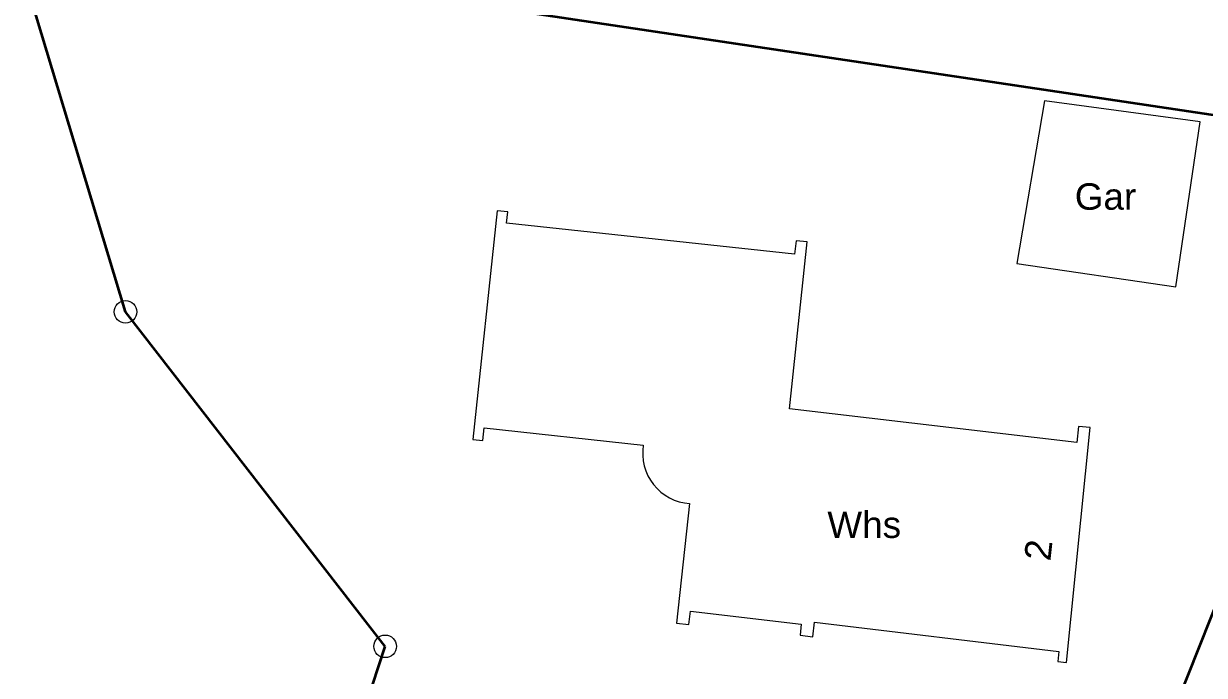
# Model space of a CAD drawing. Header units: metres. Extents: x 2 to 3400072, y 373 to 5275873.
# Drawn here: x 3399955.13 to 3400002.08, y 5275757.18 to 5275783.11 of the extents above; entities that cross this region are included whole.
import ezdxf

# ---------------------------------------------------------------- set-up
doc = ezdxf.new("R2010")
doc.units = ezdxf.units.M
doc.linetypes.add('1600.2028', pattern=[0])
doc.linetypes.add('1600.2505', pattern=[0])
doc.layers.get('0').update_dxf_attribs({"color": 1, "linetype": 'CONTINUOUS'})
for name, color, linetype, lineweight in [('Flurstücke_Grenzpunkte', 255, 'CONTINUOUS', 0), ('Gebäude', 255, 'CONTINUOUS', 0), ('Lagebezeichnungen', 255, 'CONTINUOUS', 0)]:
    doc.layers.add(name, color=color, linetype=linetype, lineweight=lineweight)
doc.styles.add('Gebäudefunktion (nur BW)', font='arial.ttf')
doc.styles.add('Sonstiger Text_ Bezeichnung - N 7 380', font='arial.ttf')

# ---------------------------------------------------------------- blocks, each defined once
blk = doc.blocks.new('Grenzpunkt mit Abmarkung (Marke)')
at = {"color": 0, "lineweight": -2}
blk.add_circle((0, 0), 0.5, dxfattribs=at)

msp = doc.modelspace()

# ---------------------------------------------------------------- linework, layer by layer
at = {"layer": 'Flurstücke_Grenzpunkte', "color": 7, "linetype": '1600.2028', "lineweight": 35}
for p, q in [((3400010.463, 5275778.27), (3399955.669, 5275786.459)), ((3399959.18, 5275771.644), (3399955.128, 5275785.079)), ((3399969.504, 5275758.339, 336.445), (3399959.18, 5275771.644)), ((3399998.396, 5275749.532, 341.556), (3400003.409, 5275762.176)), ((3399967.393, 5275751.927, 334.924), (3399969.504, 5275758.339, 336.445))]:
    msp.add_line(p, q, dxfattribs=at)
at = {"layer": 'Gebäude', "color": 7, "linetype": '1600.2505', "lineweight": 18}
for p, q in [((3399995.727, 5275780.033), (3399994.616, 5275773.561)), ((3400001.909, 5275779.202), (3399995.727, 5275780.033)), ((3400000.948, 5275772.64), (3400001.909, 5275779.202)), ((3399973.956, 5275775.664), (3399972.996, 5275766.571)), ((3399974.377, 5275775.624), (3399973.956, 5275775.664)), ((3399974.327, 5275775.174), (3399974.377, 5275775.624)), ((3399985.782, 5275773.932), (3399974.327, 5275775.174)), ((3399985.581, 5275767.79), (3399986.282, 5275774.422)), ((3399985.842, 5275774.472), (3399985.782, 5275773.932)), ((3399986.282, 5275774.422), (3399985.842, 5275774.472)), ((3399994.616, 5275773.561), (3400000.948, 5275772.64)), ((3399997.006, 5275766.448), (3399985.581, 5275767.79)), ((3399973.386, 5275766.531), (3399973.446, 5275767.031)), ((3399973.446, 5275767.031), (3399979.769, 5275766.34)), ((3399997.076, 5275767.088), (3399997.006, 5275766.448)), ((3399997.537, 5275767.038), (3399997.076, 5275767.088)), ((3399972.996, 5275766.571), (3399973.386, 5275766.531)), ((3399981.61, 5275764.019), (3399981.089, 5275759.258)), ((3399981.579, 5275759.208), (3399981.639, 5275759.738)), ((3399981.639, 5275759.738), (3399986.051, 5275759.217)), ((3399981.089, 5275759.258), (3399981.579, 5275759.208)), ((3399986.051, 5275759.217), (3399986.001, 5275758.777)), ((3399986.511, 5275758.717), (3399986.572, 5275759.297)), ((3399986.572, 5275759.297), (3399996.286, 5275758.135)), ((3399986.001, 5275758.777), (3399986.511, 5275758.717)), ((3399996.286, 5275758.135), (3399996.246, 5275757.735)), ((3399996.246, 5275757.735), (3399996.596, 5275757.695))]:
    msp.add_line(p, q, dxfattribs=at)
msp.add_arc((3399981.745, 5275766.017), 2.002, 170.7019, 266.1325, dxfattribs=at)

# ---------------------------------------------------------------- block references
at = {"layer": 'Flurstücke_Grenzpunkte', "color": 7, "lineweight": 18, "xscale": 0.9, "yscale": 0.9, "zscale": 0.9}
for p in [(3399959.18, 5275771.644), (3399969.504, 5275758.339, 336.445)]:
    msp.add_blockref('Grenzpunkt mit Abmarkung (Marke)', p, dxfattribs=at)

# ---------------------------------------------------------------- texts
at = {"layer": 'Gebäude', "color": 7, "lineweight": 18, "char_height": 1.05, "attachment_point": 5, "rotation": 0.0091, "line_spacing_factor": 0.69, "style": 'Gebäudefunktion (nur BW)', "bg_fill": 2}
for s, insert in [('Gar', (3399998.147, 5275776.221)), ('Whs', (3399988.553, 5275763.168))]:
    msp.add_mtext(s, dxfattribs=dict(at, insert=insert))
at = {"layer": 'Lagebezeichnungen', "color": 7, "lineweight": 18, "insert": (3399995.475, 5275762.167), "char_height": 1.05, "attachment_point": 5, "rotation": 83.6553, "line_spacing_factor": 0.69, "style": 'Sonstiger Text_ Bezeichnung - N 7 380', "bg_fill": 2}
msp.add_mtext('2', dxfattribs=at)

# ---------------------------------------------------------------- next in the draw order: linework, layer by layer
at = {"layer": 'Gebäude', "color": 7, "linetype": '1600.2505', "lineweight": 18}
msp.add_line((3399996.596, 5275757.695), (3399997.537, 5275767.038), dxfattribs=at)

doc.saveas('drawing.dxf')
